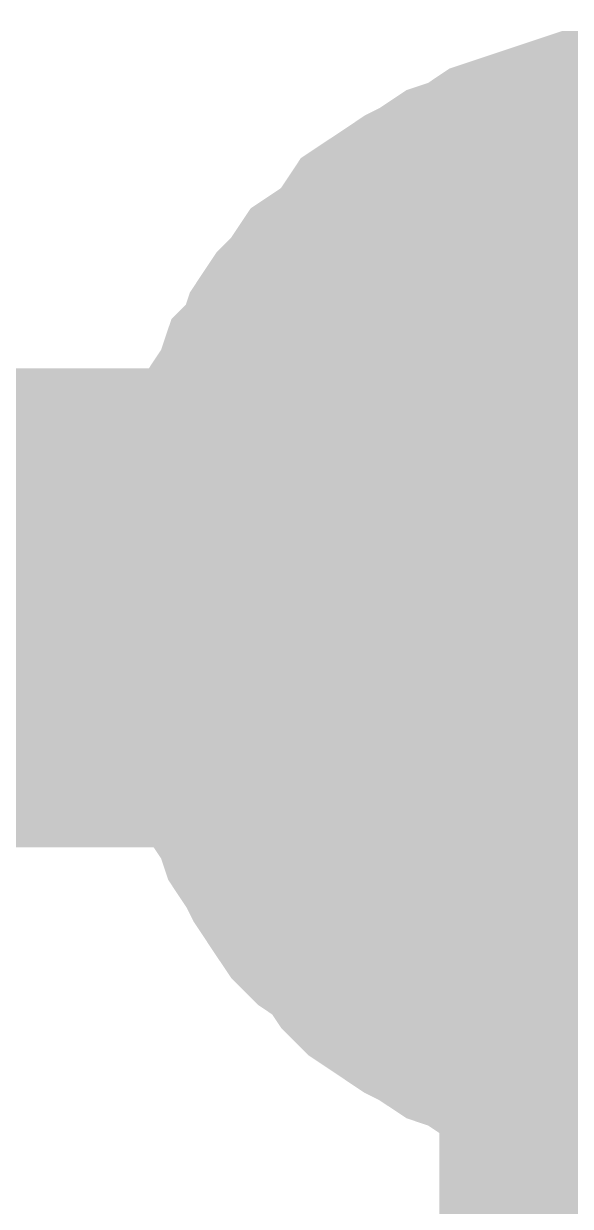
# Model space of a CAD drawing. Header units: inches. Extents: x 0 to 841, y 0 to 594.
# Drawn here: x 301.482 to 302.337, y 541.554 to 543.403 of the extents above; entities that cross this region are included whole.
import ezdxf

# ---------------------------------------------------------------- set-up
doc = ezdxf.new("R2010")
doc.units = ezdxf.units.IN
doc.layers.add('Sheet', color=255, linetype='Continuous')

msp = doc.modelspace()

# ---------------------------------------------------------------- linework, layer by layer
at = {"layer": 'Sheet'}
for points in [[(301.7543, 542.4899, 0.2997, 0.2997, 0), (301.7543, 542.5348, 0.2997, 0.2997, 0), (301.7543, 542.5685, 0.2997, 0.2997, 0), (301.7656, 542.6022, 0.2997, 0.2997, 0), (301.7656, 542.6471, 0.2997, 0.2997, 0), (301.7768, 542.6808, 0.2997, 0.2997, 0), (301.788, 542.7145, 0.2997, 0.2997, 0), (301.7993, 542.7594, 0.2997, 0.2997, 0), (301.8105, 542.7931, 0.2997, 0.2997, 0), (301.8329, 542.8268, 0.2997, 0.2997, 0), (301.8442, 542.8605, 0.2997, 0.2997, 0), (301.8666, 542.8829, 0.2997, 0.2997, 0), (301.8779, 542.9166, 0.2997, 0.2997, 0), (301.9003, 542.9503, 0.2997, 0.2997, 0), (301.9228, 542.9728, 0.2997, 0.2997, 0), (301.9452, 543.0065, 0.2997, 0.2997, 0), (301.9789, 543.0289, 0.2997, 0.2997, 0), (302.0014, 543.0514, 0.2997, 0.2997, 0), (302.0238, 543.0851, 0.2997, 0.2997, 0), (302.0575, 543.1075, 0.2997, 0.2997, 0), (302.0912, 543.13, 0.2997, 0.2997, 0), (302.1137, 543.1412, 0.2997, 0.2997, 0), (302.1474, 543.1637, 0.2997, 0.2997, 0), (302.181, 543.1749, 0.2997, 0.2997, 0), (302.2147, 543.1974, 0.2997, 0.2997, 0), (302.2484, 543.2086, 0.2997, 0.2997, 0), (302.2821, 543.2198, 0.2997, 0.2997, 0), (302.3158, 543.2311, 0.2997, 0.2997, 0), (302.3495, 543.2423, 0.2997, 0.2997, 0), (302.3944, 543.2423, 0.2997, 0.2997, 0), (302.4281, 543.2535, 0.2997, 0.2997, 0), (302.473, 543.2535, 0.2997, 0.2997, 0), (302.5067, 543.2535, 0.2997, 0.2997, 0)], [(301.7543, 542.4899, 0.2997, 0.2997, 0), (301.7543, 542.5348, 0.2997, 0.2997, 0), (301.7543, 542.5685, 0.2997, 0.2997, 0), (301.7656, 542.6022, 0.2997, 0.2997, 0), (301.7656, 542.6471, 0.2997, 0.2997, 0), (301.7768, 542.6808, 0.2997, 0.2997, 0), (301.788, 542.7145, 0.2997, 0.2997, 0), (301.7993, 542.7594, 0.2997, 0.2997, 0), (301.8105, 542.7931, 0.2997, 0.2997, 0), (301.8329, 542.8268, 0.2997, 0.2997, 0), (301.8442, 542.8605, 0.2997, 0.2997, 0), (301.8666, 542.8829, 0.2997, 0.2997, 0), (301.8779, 542.9166, 0.2997, 0.2997, 0), (301.9003, 542.9503, 0.2997, 0.2997, 0), (301.9228, 542.9728, 0.2997, 0.2997, 0), (301.9452, 543.0065, 0.2997, 0.2997, 0), (301.9789, 543.0289, 0.2997, 0.2997, 0), (302.0014, 543.0514, 0.2997, 0.2997, 0), (302.0238, 543.0851, 0.2997, 0.2997, 0), (302.0575, 543.1075, 0.2997, 0.2997, 0), (302.0912, 543.13, 0.2997, 0.2997, 0), (302.1137, 543.1412, 0.2997, 0.2997, 0), (302.1474, 543.1637, 0.2997, 0.2997, 0), (302.181, 543.1749, 0.2997, 0.2997, 0), (302.2147, 543.1974, 0.2997, 0.2997, 0), (302.2484, 543.2086, 0.2997, 0.2997, 0), (302.2821, 543.2198, 0.2997, 0.2997, 0), (302.3158, 543.2311, 0.2997, 0.2997, 0), (302.3495, 543.2423, 0.2997, 0.2997, 0), (302.3944, 543.2423, 0.2997, 0.2997, 0), (302.4281, 543.2535, 0.2997, 0.2997, 0), (302.473, 543.2535, 0.2997, 0.2997, 0), (302.5067, 543.2535, 0.2997, 0.2997, 0)], [(301.7543, 542.4899, 0.2997, 0.2997, 0), (301.7543, 542.5348, 0.2997, 0.2997, 0), (301.7543, 542.5685, 0.2997, 0.2997, 0), (301.7656, 542.6022, 0.2997, 0.2997, 0), (301.7656, 542.6471, 0.2997, 0.2997, 0), (301.7768, 542.6808, 0.2997, 0.2997, 0), (301.788, 542.7145, 0.2997, 0.2997, 0), (301.7993, 542.7594, 0.2997, 0.2997, 0), (301.8105, 542.7931, 0.2997, 0.2997, 0), (301.8329, 542.8268, 0.2997, 0.2997, 0), (301.8442, 542.8605, 0.2997, 0.2997, 0), (301.8666, 542.8829, 0.2997, 0.2997, 0), (301.8779, 542.9166, 0.2997, 0.2997, 0), (301.9003, 542.9503, 0.2997, 0.2997, 0), (301.9228, 542.9728, 0.2997, 0.2997, 0), (301.9452, 543.0065, 0.2997, 0.2997, 0), (301.9789, 543.0289, 0.2997, 0.2997, 0), (302.0014, 543.0514, 0.2997, 0.2997, 0), (302.0238, 543.0851, 0.2997, 0.2997, 0), (302.0575, 543.1075, 0.2997, 0.2997, 0), (302.0912, 543.13, 0.2997, 0.2997, 0), (302.1137, 543.1412, 0.2997, 0.2997, 0), (302.1474, 543.1637, 0.2997, 0.2997, 0), (302.181, 543.1749, 0.2997, 0.2997, 0), (302.2147, 543.1974, 0.2997, 0.2997, 0), (302.2484, 543.2086, 0.2997, 0.2997, 0), (302.2821, 543.2198, 0.2997, 0.2997, 0), (302.3158, 543.2311, 0.2997, 0.2997, 0), (302.3495, 543.2423, 0.2997, 0.2997, 0), (302.3944, 543.2423, 0.2997, 0.2997, 0), (302.4281, 543.2535, 0.2997, 0.2997, 0), (302.473, 543.2535, 0.2997, 0.2997, 0), (302.5067, 543.2535, 0.2997, 0.2997, 0)], [(301.7543, 542.4899, 0.2997, 0.2997, 0), (301.7543, 542.5348, 0.2997, 0.2997, 0), (301.7543, 542.5685, 0.2997, 0.2997, 0), (301.7656, 542.6022, 0.2997, 0.2997, 0), (301.7656, 542.6471, 0.2997, 0.2997, 0), (301.7768, 542.6808, 0.2997, 0.2997, 0), (301.788, 542.7145, 0.2997, 0.2997, 0), (301.7993, 542.7594, 0.2997, 0.2997, 0), (301.8105, 542.7931, 0.2997, 0.2997, 0), (301.8329, 542.8268, 0.2997, 0.2997, 0), (301.8442, 542.8605, 0.2997, 0.2997, 0), (301.8666, 542.8829, 0.2997, 0.2997, 0), (301.8779, 542.9166, 0.2997, 0.2997, 0), (301.9003, 542.9503, 0.2997, 0.2997, 0), (301.9228, 542.9728, 0.2997, 0.2997, 0), (301.9452, 543.0065, 0.2997, 0.2997, 0), (301.9789, 543.0289, 0.2997, 0.2997, 0), (302.0014, 543.0514, 0.2997, 0.2997, 0), (302.0238, 543.0851, 0.2997, 0.2997, 0), (302.0575, 543.1075, 0.2997, 0.2997, 0), (302.0912, 543.13, 0.2997, 0.2997, 0), (302.1137, 543.1412, 0.2997, 0.2997, 0), (302.1474, 543.1637, 0.2997, 0.2997, 0), (302.181, 543.1749, 0.2997, 0.2997, 0), (302.2147, 543.1974, 0.2997, 0.2997, 0), (302.2484, 543.2086, 0.2997, 0.2997, 0), (302.2821, 543.2198, 0.2997, 0.2997, 0), (302.3158, 543.2311, 0.2997, 0.2997, 0), (302.3495, 543.2423, 0.2997, 0.2997, 0), (302.3944, 543.2423, 0.2997, 0.2997, 0), (302.4281, 543.2535, 0.2997, 0.2997, 0), (302.473, 543.2535, 0.2997, 0.2997, 0), (302.5067, 543.2535, 0.2997, 0.2997, 0)], [(301.7543, 542.4899, 0.2997, 0.2997, 0), (301.7543, 542.5348, 0.2997, 0.2997, 0), (301.7543, 542.5685, 0.2997, 0.2997, 0), (301.7656, 542.6022, 0.2997, 0.2997, 0), (301.7656, 542.6471, 0.2997, 0.2997, 0), (301.7768, 542.6808, 0.2997, 0.2997, 0), (301.788, 542.7145, 0.2997, 0.2997, 0), (301.7993, 542.7594, 0.2997, 0.2997, 0), (301.8105, 542.7931, 0.2997, 0.2997, 0), (301.8329, 542.8268, 0.2997, 0.2997, 0), (301.8442, 542.8605, 0.2997, 0.2997, 0), (301.8666, 542.8829, 0.2997, 0.2997, 0), (301.8779, 542.9166, 0.2997, 0.2997, 0), (301.9003, 542.9503, 0.2997, 0.2997, 0), (301.9228, 542.9728, 0.2997, 0.2997, 0), (301.9452, 543.0065, 0.2997, 0.2997, 0), (301.9789, 543.0289, 0.2997, 0.2997, 0), (302.0014, 543.0514, 0.2997, 0.2997, 0), (302.0238, 543.0851, 0.2997, 0.2997, 0), (302.0575, 543.1075, 0.2997, 0.2997, 0), (302.0912, 543.13, 0.2997, 0.2997, 0), (302.1137, 543.1412, 0.2997, 0.2997, 0), (302.1474, 543.1637, 0.2997, 0.2997, 0), (302.181, 543.1749, 0.2997, 0.2997, 0), (302.2147, 543.1974, 0.2997, 0.2997, 0), (302.2484, 543.2086, 0.2997, 0.2997, 0), (302.2821, 543.2198, 0.2997, 0.2997, 0), (302.3158, 543.2311, 0.2997, 0.2997, 0), (302.3495, 543.2423, 0.2997, 0.2997, 0), (302.3944, 543.2423, 0.2997, 0.2997, 0), (302.4281, 543.2535, 0.2997, 0.2997, 0), (302.473, 543.2535, 0.2997, 0.2997, 0), (302.5067, 543.2535, 0.2997, 0.2997, 0)], [(301.7543, 542.4899, 0.0991, 0.0991, 0), (301.7543, 542.5348, 0.0991, 0.0991, 0), (301.7543, 542.5685, 0.0991, 0.0991, 0), (301.7656, 542.6022, 0.0991, 0.0991, 0), (301.7656, 542.6471, 0.0991, 0.0991, 0), (301.7768, 542.6808, 0.0991, 0.0991, 0), (301.788, 542.7145, 0.0991, 0.0991, 0), (301.7993, 542.7594, 0.0991, 0.0991, 0), (301.8105, 542.7931, 0.0991, 0.0991, 0), (301.8329, 542.8268, 0.0991, 0.0991, 0), (301.8442, 542.8605, 0.0991, 0.0991, 0), (301.8666, 542.8829, 0.0991, 0.0991, 0), (301.8779, 542.9166, 0.0991, 0.0991, 0), (301.9003, 542.9503, 0.0991, 0.0991, 0), (301.9228, 542.9728, 0.0991, 0.0991, 0), (301.9452, 543.0065, 0.0991, 0.0991, 0), (301.9789, 543.0289, 0.0991, 0.0991, 0), (302.0014, 543.0514, 0.0991, 0.0991, 0), (302.0238, 543.0851, 0.0991, 0.0991, 0), (302.0575, 543.1075, 0.0991, 0.0991, 0), (302.0912, 543.13, 0.0991, 0.0991, 0), (302.1137, 543.1412, 0.0991, 0.0991, 0), (302.1474, 543.1637, 0.0991, 0.0991, 0), (302.181, 543.1749, 0.0991, 0.0991, 0), (302.2147, 543.1974, 0.0991, 0.0991, 0), (302.2484, 543.2086, 0.0991, 0.0991, 0), (302.2821, 543.2198, 0.0991, 0.0991, 0), (302.3158, 543.2311, 0.0991, 0.0991, 0), (302.3495, 543.2423, 0.0991, 0.0991, 0), (302.3944, 543.2423, 0.0991, 0.0991, 0)], [(301.7543, 542.4899, 0.0991, 0.0991, 0), (301.7543, 542.5348, 0.0991, 0.0991, 0), (301.7543, 542.5685, 0.0991, 0.0991, 0), (301.7656, 542.6022, 0.0991, 0.0991, 0), (301.7656, 542.6471, 0.0991, 0.0991, 0), (301.7768, 542.6808, 0.0991, 0.0991, 0), (301.788, 542.7145, 0.0991, 0.0991, 0), (301.7993, 542.7594, 0.0991, 0.0991, 0), (301.8105, 542.7931, 0.0991, 0.0991, 0), (301.8329, 542.8268, 0.0991, 0.0991, 0), (301.8442, 542.8605, 0.0991, 0.0991, 0), (301.8666, 542.8829, 0.0991, 0.0991, 0), (301.8779, 542.9166, 0.0991, 0.0991, 0), (301.9003, 542.9503, 0.0991, 0.0991, 0), (301.9228, 542.9728, 0.0991, 0.0991, 0), (301.9452, 543.0065, 0.0991, 0.0991, 0), (301.9789, 543.0289, 0.0991, 0.0991, 0), (302.0014, 543.0514, 0.0991, 0.0991, 0), (302.0238, 543.0851, 0.0991, 0.0991, 0), (302.0575, 543.1075, 0.0991, 0.0991, 0), (302.0912, 543.13, 0.0991, 0.0991, 0), (302.1137, 543.1412, 0.0991, 0.0991, 0), (302.1474, 543.1637, 0.0991, 0.0991, 0), (302.181, 543.1749, 0.0991, 0.0991, 0), (302.2147, 543.1974, 0.0991, 0.0991, 0), (302.2484, 543.2086, 0.0991, 0.0991, 0), (302.2821, 543.2198, 0.0991, 0.0991, 0), (302.3158, 543.2311, 0.0991, 0.0991, 0), (302.3495, 543.2423, 0.0991, 0.0991, 0), (302.3944, 543.2423, 0.0991, 0.0991, 0)], [(301.7543, 542.4899, 0.0991, 0.0991, 0), (301.7543, 542.5348, 0.0991, 0.0991, 0), (301.7543, 542.5685, 0.0991, 0.0991, 0), (301.7656, 542.6022, 0.0991, 0.0991, 0), (301.7656, 542.6471, 0.0991, 0.0991, 0), (301.7768, 542.6808, 0.0991, 0.0991, 0), (301.788, 542.7145, 0.0991, 0.0991, 0), (301.7993, 542.7594, 0.0991, 0.0991, 0), (301.8105, 542.7931, 0.0991, 0.0991, 0), (301.8329, 542.8268, 0.0991, 0.0991, 0), (301.8442, 542.8605, 0.0991, 0.0991, 0), (301.8666, 542.8829, 0.0991, 0.0991, 0), (301.8779, 542.9166, 0.0991, 0.0991, 0), (301.9003, 542.9503, 0.0991, 0.0991, 0), (301.9228, 542.9728, 0.0991, 0.0991, 0), (301.9452, 543.0065, 0.0991, 0.0991, 0), (301.9789, 543.0289, 0.0991, 0.0991, 0), (302.0014, 543.0514, 0.0991, 0.0991, 0), (302.0238, 543.0851, 0.0991, 0.0991, 0), (302.0575, 543.1075, 0.0991, 0.0991, 0), (302.0912, 543.13, 0.0991, 0.0991, 0), (302.1137, 543.1412, 0.0991, 0.0991, 0), (302.1474, 543.1637, 0.0991, 0.0991, 0), (302.181, 543.1749, 0.0991, 0.0991, 0), (302.2147, 543.1974, 0.0991, 0.0991, 0), (302.2484, 543.2086, 0.0991, 0.0991, 0), (302.2821, 543.2198, 0.0991, 0.0991, 0), (302.3158, 543.2311, 0.0991, 0.0991, 0), (302.3495, 543.2423, 0.0991, 0.0991, 0), (302.3944, 543.2423, 0.0991, 0.0991, 0)], [(301.7543, 542.4899, 0.0991, 0.0991, 0), (301.7543, 542.5348, 0.0991, 0.0991, 0), (301.7543, 542.5685, 0.0991, 0.0991, 0), (301.7656, 542.6022, 0.0991, 0.0991, 0), (301.7656, 542.6471, 0.0991, 0.0991, 0), (301.7768, 542.6808, 0.0991, 0.0991, 0), (301.788, 542.7145, 0.0991, 0.0991, 0), (301.7993, 542.7594, 0.0991, 0.0991, 0), (301.8105, 542.7931, 0.0991, 0.0991, 0), (301.8329, 542.8268, 0.0991, 0.0991, 0), (301.8442, 542.8605, 0.0991, 0.0991, 0), (301.8666, 542.8829, 0.0991, 0.0991, 0), (301.8779, 542.9166, 0.0991, 0.0991, 0), (301.9003, 542.9503, 0.0991, 0.0991, 0), (301.9228, 542.9728, 0.0991, 0.0991, 0), (301.9452, 543.0065, 0.0991, 0.0991, 0), (301.9789, 543.0289, 0.0991, 0.0991, 0), (302.0014, 543.0514, 0.0991, 0.0991, 0), (302.0238, 543.0851, 0.0991, 0.0991, 0), (302.0575, 543.1075, 0.0991, 0.0991, 0), (302.0912, 543.13, 0.0991, 0.0991, 0), (302.1137, 543.1412, 0.0991, 0.0991, 0), (302.1474, 543.1637, 0.0991, 0.0991, 0), (302.181, 543.1749, 0.0991, 0.0991, 0), (302.2147, 543.1974, 0.0991, 0.0991, 0), (302.2484, 543.2086, 0.0991, 0.0991, 0), (302.2821, 543.2198, 0.0991, 0.0991, 0), (302.3158, 543.2311, 0.0991, 0.0991, 0), (302.3495, 543.2423, 0.0991, 0.0991, 0), (302.3944, 543.2423, 0.0991, 0.0991, 0)], [(301.7543, 542.4899, 0.0991, 0.0991, 0), (301.7543, 542.5348, 0.0991, 0.0991, 0), (301.7543, 542.5685, 0.0991, 0.0991, 0), (301.7656, 542.6022, 0.0991, 0.0991, 0), (301.7656, 542.6471, 0.0991, 0.0991, 0), (301.7768, 542.6808, 0.0991, 0.0991, 0), (301.788, 542.7145, 0.0991, 0.0991, 0), (301.7993, 542.7594, 0.0991, 0.0991, 0), (301.8105, 542.7931, 0.0991, 0.0991, 0), (301.8329, 542.8268, 0.0991, 0.0991, 0), (301.8442, 542.8605, 0.0991, 0.0991, 0), (301.8666, 542.8829, 0.0991, 0.0991, 0), (301.8779, 542.9166, 0.0991, 0.0991, 0), (301.9003, 542.9503, 0.0991, 0.0991, 0), (301.9228, 542.9728, 0.0991, 0.0991, 0), (301.9452, 543.0065, 0.0991, 0.0991, 0), (301.9789, 543.0289, 0.0991, 0.0991, 0), (302.0014, 543.0514, 0.0991, 0.0991, 0), (302.0238, 543.0851, 0.0991, 0.0991, 0), (302.0575, 543.1075, 0.0991, 0.0991, 0), (302.0912, 543.13, 0.0991, 0.0991, 0), (302.1137, 543.1412, 0.0991, 0.0991, 0), (302.1474, 543.1637, 0.0991, 0.0991, 0), (302.181, 543.1749, 0.0991, 0.0991, 0), (302.2147, 543.1974, 0.0991, 0.0991, 0), (302.2484, 543.2086, 0.0991, 0.0991, 0), (302.2821, 543.2198, 0.0991, 0.0991, 0), (302.3158, 543.2311, 0.0991, 0.0991, 0), (302.3495, 543.2423, 0.0991, 0.0991, 0), (302.3944, 543.2423, 0.0991, 0.0991, 0)], [(302.0014, 542.4899, 0.2997, 0.2997, 0), (302.0014, 542.5124, 0.2997, 0.2997, 0), (302.0014, 542.5461, 0.2997, 0.2997, 0), (302.0126, 542.5685, 0.2997, 0.2997, 0), (302.0126, 542.591, 0.2997, 0.2997, 0), (302.0126, 542.6134, 0.2997, 0.2997, 0), (302.0238, 542.6471, 0.2997, 0.2997, 0), (302.0351, 542.6696, 0.2997, 0.2997, 0), (302.0463, 542.692, 0.2997, 0.2997, 0), (302.0575, 542.7145, 0.2997, 0.2997, 0), (302.0687, 542.737, 0.2997, 0.2997, 0), (302.08, 542.7594, 0.2997, 0.2997, 0), (302.0912, 542.7819, 0.2997, 0.2997, 0), (302.1024, 542.7931, 0.2997, 0.2997, 0), (302.1249, 542.8156, 0.2997, 0.2997, 0), (302.1361, 542.838, 0.2997, 0.2997, 0), (302.1474, 542.8493, 0.2997, 0.2997, 0), (302.1698, 542.8717, 0.2997, 0.2997, 0), (302.1923, 542.8829, 0.2997, 0.2997, 0), (302.2035, 542.9054, 0.2997, 0.2997, 0), (302.226, 542.9166, 0.2997, 0.2997, 0), (302.2484, 542.9279, 0.2997, 0.2997, 0), (302.2709, 542.9391, 0.2997, 0.2997, 0), (302.2933, 542.9503, 0.2997, 0.2997, 0), (302.3158, 542.9615, 0.2997, 0.2997, 0), (302.3382, 542.9728, 0.2997, 0.2997, 0), (302.3607, 542.984, 0.2997, 0.2997, 0), (302.3832, 542.9952, 0.2997, 0.2997, 0), (302.4056, 542.9952, 0.2997, 0.2997, 0), (302.4281, 542.9952, 0.2997, 0.2997, 0), (302.4618, 543.0065, 0.2997, 0.2997, 0), (302.4842, 543.0065, 0.2997, 0.2997, 0), (302.5067, 543.0065, 0.2997, 0.2997, 0)], [(302.0014, 542.4899, 0.2997, 0.2997, 0), (302.0014, 542.5124, 0.2997, 0.2997, 0), (302.0014, 542.5461, 0.2997, 0.2997, 0), (302.0126, 542.5685, 0.2997, 0.2997, 0), (302.0126, 542.591, 0.2997, 0.2997, 0), (302.0126, 542.6134, 0.2997, 0.2997, 0), (302.0238, 542.6471, 0.2997, 0.2997, 0), (302.0351, 542.6696, 0.2997, 0.2997, 0), (302.0463, 542.692, 0.2997, 0.2997, 0), (302.0575, 542.7145, 0.2997, 0.2997, 0), (302.0687, 542.737, 0.2997, 0.2997, 0), (302.08, 542.7594, 0.2997, 0.2997, 0), (302.0912, 542.7819, 0.2997, 0.2997, 0), (302.1024, 542.7931, 0.2997, 0.2997, 0), (302.1249, 542.8156, 0.2997, 0.2997, 0), (302.1361, 542.838, 0.2997, 0.2997, 0), (302.1474, 542.8493, 0.2997, 0.2997, 0), (302.1698, 542.8717, 0.2997, 0.2997, 0), (302.1923, 542.8829, 0.2997, 0.2997, 0), (302.2035, 542.9054, 0.2997, 0.2997, 0), (302.226, 542.9166, 0.2997, 0.2997, 0), (302.2484, 542.9279, 0.2997, 0.2997, 0), (302.2709, 542.9391, 0.2997, 0.2997, 0), (302.2933, 542.9503, 0.2997, 0.2997, 0), (302.3158, 542.9615, 0.2997, 0.2997, 0), (302.3382, 542.9728, 0.2997, 0.2997, 0), (302.3607, 542.984, 0.2997, 0.2997, 0), (302.3832, 542.9952, 0.2997, 0.2997, 0), (302.4056, 542.9952, 0.2997, 0.2997, 0), (302.4281, 542.9952, 0.2997, 0.2997, 0), (302.4618, 543.0065, 0.2997, 0.2997, 0), (302.4842, 543.0065, 0.2997, 0.2997, 0), (302.5067, 543.0065, 0.2997, 0.2997, 0)], [(302.0014, 542.4899, 0.2997, 0.2997, 0), (302.0014, 542.5124, 0.2997, 0.2997, 0), (302.0014, 542.5461, 0.2997, 0.2997, 0), (302.0126, 542.5685, 0.2997, 0.2997, 0), (302.0126, 542.591, 0.2997, 0.2997, 0), (302.0126, 542.6134, 0.2997, 0.2997, 0), (302.0238, 542.6471, 0.2997, 0.2997, 0), (302.0351, 542.6696, 0.2997, 0.2997, 0), (302.0463, 542.692, 0.2997, 0.2997, 0), (302.0575, 542.7145, 0.2997, 0.2997, 0), (302.0687, 542.737, 0.2997, 0.2997, 0), (302.08, 542.7594, 0.2997, 0.2997, 0), (302.0912, 542.7819, 0.2997, 0.2997, 0), (302.1024, 542.7931, 0.2997, 0.2997, 0), (302.1249, 542.8156, 0.2997, 0.2997, 0), (302.1361, 542.838, 0.2997, 0.2997, 0), (302.1474, 542.8493, 0.2997, 0.2997, 0), (302.1698, 542.8717, 0.2997, 0.2997, 0), (302.1923, 542.8829, 0.2997, 0.2997, 0), (302.2035, 542.9054, 0.2997, 0.2997, 0), (302.226, 542.9166, 0.2997, 0.2997, 0), (302.2484, 542.9279, 0.2997, 0.2997, 0), (302.2709, 542.9391, 0.2997, 0.2997, 0), (302.2933, 542.9503, 0.2997, 0.2997, 0), (302.3158, 542.9615, 0.2997, 0.2997, 0), (302.3382, 542.9728, 0.2997, 0.2997, 0), (302.3607, 542.984, 0.2997, 0.2997, 0), (302.3832, 542.9952, 0.2997, 0.2997, 0), (302.4056, 542.9952, 0.2997, 0.2997, 0), (302.4281, 542.9952, 0.2997, 0.2997, 0), (302.4618, 543.0065, 0.2997, 0.2997, 0), (302.4842, 543.0065, 0.2997, 0.2997, 0), (302.5067, 543.0065, 0.2997, 0.2997, 0)], [(302.0014, 542.4899, 0.0991, 0.0991, 0), (302.0014, 542.5124, 0.0991, 0.0991, 0), (302.0014, 542.5461, 0.0991, 0.0991, 0), (302.0126, 542.5685, 0.0991, 0.0991, 0), (302.0126, 542.591, 0.0991, 0.0991, 0), (302.0126, 542.6134, 0.0991, 0.0991, 0), (302.0238, 542.6471, 0.0991, 0.0991, 0), (302.0351, 542.6696, 0.0991, 0.0991, 0), (302.0463, 542.692, 0.0991, 0.0991, 0), (302.0575, 542.7145, 0.0991, 0.0991, 0), (302.0687, 542.737, 0.0991, 0.0991, 0), (302.08, 542.7594, 0.0991, 0.0991, 0), (302.0912, 542.7819, 0.0991, 0.0991, 0), (302.1024, 542.7931, 0.0991, 0.0991, 0), (302.1249, 542.8156, 0.0991, 0.0991, 0), (302.1361, 542.838, 0.0991, 0.0991, 0), (302.1474, 542.8493, 0.0991, 0.0991, 0), (302.1698, 542.8717, 0.0991, 0.0991, 0), (302.1923, 542.8829, 0.0991, 0.0991, 0), (302.2035, 542.9054, 0.0991, 0.0991, 0), (302.226, 542.9166, 0.0991, 0.0991, 0), (302.2484, 542.9279, 0.0991, 0.0991, 0), (302.2709, 542.9391, 0.0991, 0.0991, 0), (302.2933, 542.9503, 0.0991, 0.0991, 0), (302.3158, 542.9615, 0.0991, 0.0991, 0), (302.3382, 542.9728, 0.0991, 0.0991, 0), (302.3607, 542.984, 0.0991, 0.0991, 0), (302.3832, 542.9952, 0.0991, 0.0991, 0), (302.4056, 542.9952, 0.0991, 0.0991, 0)], [(302.0014, 542.4899, 0.0991, 0.0991, 0), (302.0014, 542.5124, 0.0991, 0.0991, 0), (302.0014, 542.5461, 0.0991, 0.0991, 0), (302.0126, 542.5685, 0.0991, 0.0991, 0), (302.0126, 542.591, 0.0991, 0.0991, 0), (302.0126, 542.6134, 0.0991, 0.0991, 0), (302.0238, 542.6471, 0.0991, 0.0991, 0), (302.0351, 542.6696, 0.0991, 0.0991, 0), (302.0463, 542.692, 0.0991, 0.0991, 0), (302.0575, 542.7145, 0.0991, 0.0991, 0), (302.0687, 542.737, 0.0991, 0.0991, 0), (302.08, 542.7594, 0.0991, 0.0991, 0), (302.0912, 542.7819, 0.0991, 0.0991, 0), (302.1024, 542.7931, 0.0991, 0.0991, 0), (302.1249, 542.8156, 0.0991, 0.0991, 0), (302.1361, 542.838, 0.0991, 0.0991, 0), (302.1474, 542.8493, 0.0991, 0.0991, 0), (302.1698, 542.8717, 0.0991, 0.0991, 0), (302.1923, 542.8829, 0.0991, 0.0991, 0), (302.2035, 542.9054, 0.0991, 0.0991, 0), (302.226, 542.9166, 0.0991, 0.0991, 0), (302.2484, 542.9279, 0.0991, 0.0991, 0), (302.2709, 542.9391, 0.0991, 0.0991, 0), (302.2933, 542.9503, 0.0991, 0.0991, 0), (302.3158, 542.9615, 0.0991, 0.0991, 0), (302.3382, 542.9728, 0.0991, 0.0991, 0), (302.3607, 542.984, 0.0991, 0.0991, 0), (302.3832, 542.9952, 0.0991, 0.0991, 0), (302.4056, 542.9952, 0.0991, 0.0991, 0)], [(302.0014, 542.4899, 0.0991, 0.0991, 0), (302.0014, 542.5124, 0.0991, 0.0991, 0), (302.0014, 542.5461, 0.0991, 0.0991, 0), (302.0126, 542.5685, 0.0991, 0.0991, 0), (302.0126, 542.591, 0.0991, 0.0991, 0), (302.0126, 542.6134, 0.0991, 0.0991, 0), (302.0238, 542.6471, 0.0991, 0.0991, 0), (302.0351, 542.6696, 0.0991, 0.0991, 0), (302.0463, 542.692, 0.0991, 0.0991, 0), (302.0575, 542.7145, 0.0991, 0.0991, 0), (302.0687, 542.737, 0.0991, 0.0991, 0), (302.08, 542.7594, 0.0991, 0.0991, 0), (302.0912, 542.7819, 0.0991, 0.0991, 0), (302.1024, 542.7931, 0.0991, 0.0991, 0), (302.1249, 542.8156, 0.0991, 0.0991, 0), (302.1361, 542.838, 0.0991, 0.0991, 0), (302.1474, 542.8493, 0.0991, 0.0991, 0), (302.1698, 542.8717, 0.0991, 0.0991, 0), (302.1923, 542.8829, 0.0991, 0.0991, 0), (302.2035, 542.9054, 0.0991, 0.0991, 0), (302.226, 542.9166, 0.0991, 0.0991, 0), (302.2484, 542.9279, 0.0991, 0.0991, 0), (302.2709, 542.9391, 0.0991, 0.0991, 0), (302.2933, 542.9503, 0.0991, 0.0991, 0), (302.3158, 542.9615, 0.0991, 0.0991, 0), (302.3382, 542.9728, 0.0991, 0.0991, 0), (302.3607, 542.984, 0.0991, 0.0991, 0), (302.3832, 542.9952, 0.0991, 0.0991, 0), (302.4056, 542.9952, 0.0991, 0.0991, 0)], [(277.5111, 542.4899, 0.7493, 0.7493, 0), (302.5067, 542.4899, 0.7493, 0.7493, 0)], [(307.5148, 542.4899, 0.7493, 0.7493, 0), (302.5067, 542.4899, 0.7493, 0.7493, 0)], [(302.5067, 537.4927, 0.7493, 0.7493, 0), (302.5067, 542.4899, 0.7493, 0.7493, 0)], [(302.5067, 541.7375, 0.2997, 0.2997, 0), (302.473, 541.7375, 0.2997, 0.2997, 0), (302.4281, 541.7375, 0.2997, 0.2997, 0), (302.3944, 541.7488, 0.2997, 0.2997, 0), (302.3495, 541.7488, 0.2997, 0.2997, 0), (302.3158, 541.76, 0.2997, 0.2997, 0), (302.2821, 541.7712, 0.2997, 0.2997, 0), (302.2484, 541.7824, 0.2997, 0.2997, 0), (302.2147, 541.7937, 0.2997, 0.2997, 0), (302.181, 541.8161, 0.2997, 0.2997, 0), (302.1474, 541.8274, 0.2997, 0.2997, 0), (302.1137, 541.8498, 0.2997, 0.2997, 0), (302.0912, 541.861, 0.2997, 0.2997, 0), (302.0575, 541.8835, 0.2997, 0.2997, 0), (302.0238, 541.906, 0.2997, 0.2997, 0), (302.0014, 541.9284, 0.2997, 0.2997, 0), (301.9789, 541.9621, 0.2997, 0.2997, 0), (301.9452, 541.9846, 0.2997, 0.2997, 0), (301.9228, 542.007, 0.2997, 0.2997, 0), (301.9003, 542.0407, 0.2997, 0.2997, 0), (301.8779, 542.0744, 0.2997, 0.2997, 0), (301.8666, 542.0969, 0.2997, 0.2997, 0), (301.8442, 542.1306, 0.2997, 0.2997, 0), (301.8329, 542.1642, 0.2997, 0.2997, 0), (301.8105, 542.1979, 0.2997, 0.2997, 0), (301.7993, 542.2316, 0.2997, 0.2997, 0), (301.788, 542.2653, 0.2997, 0.2997, 0), (301.7768, 542.299, 0.2997, 0.2997, 0), (301.7656, 542.3327, 0.2997, 0.2997, 0), (301.7656, 542.3776, 0.2997, 0.2997, 0), (301.7543, 542.4113, 0.2997, 0.2997, 0), (301.7543, 542.4562, 0.2997, 0.2997, 0), (301.7543, 542.4899, 0.2997, 0.2997, 0)], [(301.7543, 542.4899, 0.2997, 0.2997, 0), (301.7543, 542.4899, 0.2997, 0.2997, 0)], [(302.5067, 541.7375, 0.2997, 0.2997, 0), (302.473, 541.7375, 0.2997, 0.2997, 0), (302.4281, 541.7375, 0.2997, 0.2997, 0), (302.3944, 541.7488, 0.2997, 0.2997, 0), (302.3495, 541.7488, 0.2997, 0.2997, 0), (302.3158, 541.76, 0.2997, 0.2997, 0), (302.2821, 541.7712, 0.2997, 0.2997, 0), (302.2484, 541.7824, 0.2997, 0.2997, 0), (302.2147, 541.7937, 0.2997, 0.2997, 0), (302.181, 541.8161, 0.2997, 0.2997, 0), (302.1474, 541.8274, 0.2997, 0.2997, 0), (302.1137, 541.8498, 0.2997, 0.2997, 0), (302.0912, 541.861, 0.2997, 0.2997, 0), (302.0575, 541.8835, 0.2997, 0.2997, 0), (302.0238, 541.906, 0.2997, 0.2997, 0), (302.0014, 541.9284, 0.2997, 0.2997, 0), (301.9789, 541.9621, 0.2997, 0.2997, 0), (301.9452, 541.9846, 0.2997, 0.2997, 0), (301.9228, 542.007, 0.2997, 0.2997, 0), (301.9003, 542.0407, 0.2997, 0.2997, 0), (301.8779, 542.0744, 0.2997, 0.2997, 0), (301.8666, 542.0969, 0.2997, 0.2997, 0), (301.8442, 542.1306, 0.2997, 0.2997, 0), (301.8329, 542.1642, 0.2997, 0.2997, 0), (301.8105, 542.1979, 0.2997, 0.2997, 0), (301.7993, 542.2316, 0.2997, 0.2997, 0), (301.788, 542.2653, 0.2997, 0.2997, 0), (301.7768, 542.299, 0.2997, 0.2997, 0), (301.7656, 542.3327, 0.2997, 0.2997, 0), (301.7656, 542.3776, 0.2997, 0.2997, 0), (301.7543, 542.4113, 0.2997, 0.2997, 0), (301.7543, 542.4562, 0.2997, 0.2997, 0), (301.7543, 542.4899, 0.2997, 0.2997, 0)], [(301.7543, 542.4899, 0.2997, 0.2997, 0), (301.7543, 542.4899, 0.2997, 0.2997, 0)], [(302.5067, 541.7375, 0.2997, 0.2997, 0), (302.473, 541.7375, 0.2997, 0.2997, 0), (302.4281, 541.7375, 0.2997, 0.2997, 0), (302.3944, 541.7488, 0.2997, 0.2997, 0), (302.3495, 541.7488, 0.2997, 0.2997, 0), (302.3158, 541.76, 0.2997, 0.2997, 0), (302.2821, 541.7712, 0.2997, 0.2997, 0), (302.2484, 541.7824, 0.2997, 0.2997, 0), (302.2147, 541.7937, 0.2997, 0.2997, 0), (302.181, 541.8161, 0.2997, 0.2997, 0), (302.1474, 541.8274, 0.2997, 0.2997, 0), (302.1137, 541.8498, 0.2997, 0.2997, 0), (302.0912, 541.861, 0.2997, 0.2997, 0), (302.0575, 541.8835, 0.2997, 0.2997, 0), (302.0238, 541.906, 0.2997, 0.2997, 0), (302.0014, 541.9284, 0.2997, 0.2997, 0), (301.9789, 541.9621, 0.2997, 0.2997, 0), (301.9452, 541.9846, 0.2997, 0.2997, 0), (301.9228, 542.007, 0.2997, 0.2997, 0), (301.9003, 542.0407, 0.2997, 0.2997, 0), (301.8779, 542.0744, 0.2997, 0.2997, 0), (301.8666, 542.0969, 0.2997, 0.2997, 0), (301.8442, 542.1306, 0.2997, 0.2997, 0), (301.8329, 542.1642, 0.2997, 0.2997, 0), (301.8105, 542.1979, 0.2997, 0.2997, 0), (301.7993, 542.2316, 0.2997, 0.2997, 0), (301.788, 542.2653, 0.2997, 0.2997, 0), (301.7768, 542.299, 0.2997, 0.2997, 0), (301.7656, 542.3327, 0.2997, 0.2997, 0), (301.7656, 542.3776, 0.2997, 0.2997, 0), (301.7543, 542.4113, 0.2997, 0.2997, 0), (301.7543, 542.4562, 0.2997, 0.2997, 0), (301.7543, 542.4899, 0.2997, 0.2997, 0)], [(301.7543, 542.4899, 0.2997, 0.2997, 0), (301.7543, 542.4899, 0.2997, 0.2997, 0)], [(302.5067, 541.7375, 0.2997, 0.2997, 0), (302.473, 541.7375, 0.2997, 0.2997, 0), (302.4281, 541.7375, 0.2997, 0.2997, 0), (302.3944, 541.7488, 0.2997, 0.2997, 0), (302.3495, 541.7488, 0.2997, 0.2997, 0), (302.3158, 541.76, 0.2997, 0.2997, 0), (302.2821, 541.7712, 0.2997, 0.2997, 0), (302.2484, 541.7824, 0.2997, 0.2997, 0), (302.2147, 541.7937, 0.2997, 0.2997, 0), (302.181, 541.8161, 0.2997, 0.2997, 0), (302.1474, 541.8274, 0.2997, 0.2997, 0), (302.1137, 541.8498, 0.2997, 0.2997, 0), (302.0912, 541.861, 0.2997, 0.2997, 0), (302.0575, 541.8835, 0.2997, 0.2997, 0), (302.0238, 541.906, 0.2997, 0.2997, 0), (302.0014, 541.9284, 0.2997, 0.2997, 0), (301.9789, 541.9621, 0.2997, 0.2997, 0), (301.9452, 541.9846, 0.2997, 0.2997, 0), (301.9228, 542.007, 0.2997, 0.2997, 0), (301.9003, 542.0407, 0.2997, 0.2997, 0), (301.8779, 542.0744, 0.2997, 0.2997, 0), (301.8666, 542.0969, 0.2997, 0.2997, 0), (301.8442, 542.1306, 0.2997, 0.2997, 0), (301.8329, 542.1642, 0.2997, 0.2997, 0), (301.8105, 542.1979, 0.2997, 0.2997, 0), (301.7993, 542.2316, 0.2997, 0.2997, 0), (301.788, 542.2653, 0.2997, 0.2997, 0), (301.7768, 542.299, 0.2997, 0.2997, 0), (301.7656, 542.3327, 0.2997, 0.2997, 0), (301.7656, 542.3776, 0.2997, 0.2997, 0), (301.7543, 542.4113, 0.2997, 0.2997, 0), (301.7543, 542.4562, 0.2997, 0.2997, 0), (301.7543, 542.4899, 0.2997, 0.2997, 0)], [(301.7543, 542.4899, 0.2997, 0.2997, 0), (301.7543, 542.4899, 0.2997, 0.2997, 0)], [(302.5067, 541.7375, 0.2997, 0.2997, 0), (302.473, 541.7375, 0.2997, 0.2997, 0), (302.4281, 541.7375, 0.2997, 0.2997, 0), (302.3944, 541.7488, 0.2997, 0.2997, 0), (302.3495, 541.7488, 0.2997, 0.2997, 0), (302.3158, 541.76, 0.2997, 0.2997, 0), (302.2821, 541.7712, 0.2997, 0.2997, 0), (302.2484, 541.7824, 0.2997, 0.2997, 0), (302.2147, 541.7937, 0.2997, 0.2997, 0), (302.181, 541.8161, 0.2997, 0.2997, 0), (302.1474, 541.8274, 0.2997, 0.2997, 0), (302.1137, 541.8498, 0.2997, 0.2997, 0), (302.0912, 541.861, 0.2997, 0.2997, 0), (302.0575, 541.8835, 0.2997, 0.2997, 0), (302.0238, 541.906, 0.2997, 0.2997, 0), (302.0014, 541.9284, 0.2997, 0.2997, 0), (301.9789, 541.9621, 0.2997, 0.2997, 0), (301.9452, 541.9846, 0.2997, 0.2997, 0), (301.9228, 542.007, 0.2997, 0.2997, 0), (301.9003, 542.0407, 0.2997, 0.2997, 0), (301.8779, 542.0744, 0.2997, 0.2997, 0), (301.8666, 542.0969, 0.2997, 0.2997, 0), (301.8442, 542.1306, 0.2997, 0.2997, 0), (301.8329, 542.1642, 0.2997, 0.2997, 0), (301.8105, 542.1979, 0.2997, 0.2997, 0), (301.7993, 542.2316, 0.2997, 0.2997, 0), (301.788, 542.2653, 0.2997, 0.2997, 0), (301.7768, 542.299, 0.2997, 0.2997, 0), (301.7656, 542.3327, 0.2997, 0.2997, 0), (301.7656, 542.3776, 0.2997, 0.2997, 0), (301.7543, 542.4113, 0.2997, 0.2997, 0), (301.7543, 542.4562, 0.2997, 0.2997, 0), (301.7543, 542.4899, 0.2997, 0.2997, 0)], [(301.7543, 542.4899, 0.2997, 0.2997, 0), (301.7543, 542.4899, 0.2997, 0.2997, 0)], [(302.5067, 541.9846, 0.2997, 0.2997, 0), (302.4842, 541.9846, 0.2997, 0.2997, 0), (302.4618, 541.9846, 0.2997, 0.2997, 0), (302.4281, 541.9958, 0.2997, 0.2997, 0), (302.4056, 541.9958, 0.2997, 0.2997, 0), (302.3832, 541.9958, 0.2997, 0.2997, 0), (302.3607, 542.007, 0.2997, 0.2997, 0), (302.3382, 542.0183, 0.2997, 0.2997, 0), (302.3158, 542.0295, 0.2997, 0.2997, 0), (302.2933, 542.0295, 0.2997, 0.2997, 0), (302.2709, 542.0407, 0.2997, 0.2997, 0), (302.2484, 542.052, 0.2997, 0.2997, 0), (302.226, 542.0744, 0.2997, 0.2997, 0), (302.2035, 542.0856, 0.2997, 0.2997, 0), (302.1923, 542.0969, 0.2997, 0.2997, 0), (302.1698, 542.1193, 0.2997, 0.2997, 0), (302.1474, 542.1306, 0.2997, 0.2997, 0), (302.1361, 542.153, 0.2997, 0.2997, 0), (302.1249, 542.1642, 0.2997, 0.2997, 0), (302.1024, 542.1867, 0.2997, 0.2997, 0), (302.0912, 542.2092, 0.2997, 0.2997, 0), (302.08, 542.2316, 0.2997, 0.2997, 0), (302.0687, 542.2429, 0.2997, 0.2997, 0), (302.0575, 542.2653, 0.2997, 0.2997, 0), (302.0463, 542.2878, 0.2997, 0.2997, 0), (302.0351, 542.3102, 0.2997, 0.2997, 0), (302.0238, 542.3439, 0.2997, 0.2997, 0), (302.0126, 542.3664, 0.2997, 0.2997, 0), (302.0126, 542.3888, 0.2997, 0.2997, 0), (302.0126, 542.4113, 0.2997, 0.2997, 0), (302.0014, 542.4338, 0.2997, 0.2997, 0), (302.0014, 542.4674, 0.2997, 0.2997, 0), (302.0014, 542.4899, 0.2997, 0.2997, 0)], [(302.0014, 542.4899, 0.2997, 0.2997, 0), (302.0014, 542.4899, 0.2997, 0.2997, 0)], [(302.5067, 541.9846, 0.2997, 0.2997, 0), (302.4842, 541.9846, 0.2997, 0.2997, 0), (302.4618, 541.9846, 0.2997, 0.2997, 0), (302.4281, 541.9958, 0.2997, 0.2997, 0), (302.4056, 541.9958, 0.2997, 0.2997, 0), (302.3832, 541.9958, 0.2997, 0.2997, 0), (302.3607, 542.007, 0.2997, 0.2997, 0), (302.3382, 542.0183, 0.2997, 0.2997, 0), (302.3158, 542.0295, 0.2997, 0.2997, 0), (302.2933, 542.0295, 0.2997, 0.2997, 0), (302.2709, 542.0407, 0.2997, 0.2997, 0), (302.2484, 542.052, 0.2997, 0.2997, 0), (302.226, 542.0744, 0.2997, 0.2997, 0), (302.2035, 542.0856, 0.2997, 0.2997, 0), (302.1923, 542.0969, 0.2997, 0.2997, 0), (302.1698, 542.1193, 0.2997, 0.2997, 0), (302.1474, 542.1306, 0.2997, 0.2997, 0), (302.1361, 542.153, 0.2997, 0.2997, 0), (302.1249, 542.1642, 0.2997, 0.2997, 0), (302.1024, 542.1867, 0.2997, 0.2997, 0), (302.0912, 542.2092, 0.2997, 0.2997, 0), (302.08, 542.2316, 0.2997, 0.2997, 0), (302.0687, 542.2429, 0.2997, 0.2997, 0), (302.0575, 542.2653, 0.2997, 0.2997, 0), (302.0463, 542.2878, 0.2997, 0.2997, 0), (302.0351, 542.3102, 0.2997, 0.2997, 0), (302.0238, 542.3439, 0.2997, 0.2997, 0), (302.0126, 542.3664, 0.2997, 0.2997, 0), (302.0126, 542.3888, 0.2997, 0.2997, 0), (302.0126, 542.4113, 0.2997, 0.2997, 0), (302.0014, 542.4338, 0.2997, 0.2997, 0), (302.0014, 542.4674, 0.2997, 0.2997, 0), (302.0014, 542.4899, 0.2997, 0.2997, 0)], [(302.0014, 542.4899, 0.2997, 0.2997, 0), (302.0014, 542.4899, 0.2997, 0.2997, 0)], [(302.5067, 541.9846, 0.2997, 0.2997, 0), (302.4842, 541.9846, 0.2997, 0.2997, 0), (302.4618, 541.9846, 0.2997, 0.2997, 0), (302.4281, 541.9958, 0.2997, 0.2997, 0), (302.4056, 541.9958, 0.2997, 0.2997, 0), (302.3832, 541.9958, 0.2997, 0.2997, 0), (302.3607, 542.007, 0.2997, 0.2997, 0), (302.3382, 542.0183, 0.2997, 0.2997, 0), (302.3158, 542.0295, 0.2997, 0.2997, 0), (302.2933, 542.0295, 0.2997, 0.2997, 0), (302.2709, 542.0407, 0.2997, 0.2997, 0), (302.2484, 542.052, 0.2997, 0.2997, 0), (302.226, 542.0744, 0.2997, 0.2997, 0), (302.2035, 542.0856, 0.2997, 0.2997, 0), (302.1923, 542.0969, 0.2997, 0.2997, 0), (302.1698, 542.1193, 0.2997, 0.2997, 0), (302.1474, 542.1306, 0.2997, 0.2997, 0), (302.1361, 542.153, 0.2997, 0.2997, 0), (302.1249, 542.1642, 0.2997, 0.2997, 0), (302.1024, 542.1867, 0.2997, 0.2997, 0), (302.0912, 542.2092, 0.2997, 0.2997, 0), (302.08, 542.2316, 0.2997, 0.2997, 0), (302.0687, 542.2429, 0.2997, 0.2997, 0), (302.0575, 542.2653, 0.2997, 0.2997, 0), (302.0463, 542.2878, 0.2997, 0.2997, 0), (302.0351, 542.3102, 0.2997, 0.2997, 0), (302.0238, 542.3439, 0.2997, 0.2997, 0), (302.0126, 542.3664, 0.2997, 0.2997, 0), (302.0126, 542.3888, 0.2997, 0.2997, 0), (302.0126, 542.4113, 0.2997, 0.2997, 0), (302.0014, 542.4338, 0.2997, 0.2997, 0), (302.0014, 542.4674, 0.2997, 0.2997, 0), (302.0014, 542.4899, 0.2997, 0.2997, 0)], [(302.0014, 542.4899, 0.2997, 0.2997, 0), (302.0014, 542.4899, 0.2997, 0.2997, 0)], [(302.3944, 541.7488, 0.0991, 0.0991, 0), (302.3495, 541.7488, 0.0991, 0.0991, 0), (302.3158, 541.76, 0.0991, 0.0991, 0), (302.2821, 541.7712, 0.0991, 0.0991, 0), (302.2484, 541.7824, 0.0991, 0.0991, 0), (302.2147, 541.7937, 0.0991, 0.0991, 0), (302.181, 541.8161, 0.0991, 0.0991, 0), (302.1474, 541.8274, 0.0991, 0.0991, 0), (302.1137, 541.8498, 0.0991, 0.0991, 0), (302.0912, 541.861, 0.0991, 0.0991, 0), (302.0575, 541.8835, 0.0991, 0.0991, 0), (302.0238, 541.906, 0.0991, 0.0991, 0), (302.0014, 541.9284, 0.0991, 0.0991, 0), (301.9789, 541.9621, 0.0991, 0.0991, 0), (301.9452, 541.9846, 0.0991, 0.0991, 0), (301.9228, 542.007, 0.0991, 0.0991, 0), (301.9003, 542.0407, 0.0991, 0.0991, 0), (301.8779, 542.0744, 0.0991, 0.0991, 0), (301.8666, 542.0969, 0.0991, 0.0991, 0), (301.8442, 542.1306, 0.0991, 0.0991, 0), (301.8329, 542.1642, 0.0991, 0.0991, 0), (301.8105, 542.1979, 0.0991, 0.0991, 0), (301.7993, 542.2316, 0.0991, 0.0991, 0), (301.788, 542.2653, 0.0991, 0.0991, 0), (301.7768, 542.299, 0.0991, 0.0991, 0), (301.7656, 542.3327, 0.0991, 0.0991, 0), (301.7656, 542.3776, 0.0991, 0.0991, 0), (301.7543, 542.4113, 0.0991, 0.0991, 0), (301.7543, 542.4562, 0.0991, 0.0991, 0), (301.7543, 542.4899, 0.0991, 0.0991, 0)], [(301.7543, 542.4899, 0.0991, 0.0991, 0), (301.7543, 542.4899, 0.0991, 0.0991, 0)], [(302.3944, 541.7488, 0.0991, 0.0991, 0), (302.3495, 541.7488, 0.0991, 0.0991, 0), (302.3158, 541.76, 0.0991, 0.0991, 0), (302.2821, 541.7712, 0.0991, 0.0991, 0), (302.2484, 541.7824, 0.0991, 0.0991, 0), (302.2147, 541.7937, 0.0991, 0.0991, 0), (302.181, 541.8161, 0.0991, 0.0991, 0), (302.1474, 541.8274, 0.0991, 0.0991, 0), (302.1137, 541.8498, 0.0991, 0.0991, 0), (302.0912, 541.861, 0.0991, 0.0991, 0), (302.0575, 541.8835, 0.0991, 0.0991, 0), (302.0238, 541.906, 0.0991, 0.0991, 0), (302.0014, 541.9284, 0.0991, 0.0991, 0), (301.9789, 541.9621, 0.0991, 0.0991, 0), (301.9452, 541.9846, 0.0991, 0.0991, 0), (301.9228, 542.007, 0.0991, 0.0991, 0), (301.9003, 542.0407, 0.0991, 0.0991, 0), (301.8779, 542.0744, 0.0991, 0.0991, 0), (301.8666, 542.0969, 0.0991, 0.0991, 0), (301.8442, 542.1306, 0.0991, 0.0991, 0), (301.8329, 542.1642, 0.0991, 0.0991, 0), (301.8105, 542.1979, 0.0991, 0.0991, 0), (301.7993, 542.2316, 0.0991, 0.0991, 0), (301.788, 542.2653, 0.0991, 0.0991, 0), (301.7768, 542.299, 0.0991, 0.0991, 0), (301.7656, 542.3327, 0.0991, 0.0991, 0), (301.7656, 542.3776, 0.0991, 0.0991, 0), (301.7543, 542.4113, 0.0991, 0.0991, 0), (301.7543, 542.4562, 0.0991, 0.0991, 0), (301.7543, 542.4899, 0.0991, 0.0991, 0)], [(301.7543, 542.4899, 0.0991, 0.0991, 0), (301.7543, 542.4899, 0.0991, 0.0991, 0)], [(302.3944, 541.7488, 0.0991, 0.0991, 0), (302.3495, 541.7488, 0.0991, 0.0991, 0), (302.3158, 541.76, 0.0991, 0.0991, 0), (302.2821, 541.7712, 0.0991, 0.0991, 0), (302.2484, 541.7824, 0.0991, 0.0991, 0), (302.2147, 541.7937, 0.0991, 0.0991, 0), (302.181, 541.8161, 0.0991, 0.0991, 0), (302.1474, 541.8274, 0.0991, 0.0991, 0), (302.1137, 541.8498, 0.0991, 0.0991, 0), (302.0912, 541.861, 0.0991, 0.0991, 0), (302.0575, 541.8835, 0.0991, 0.0991, 0), (302.0238, 541.906, 0.0991, 0.0991, 0), (302.0014, 541.9284, 0.0991, 0.0991, 0), (301.9789, 541.9621, 0.0991, 0.0991, 0), (301.9452, 541.9846, 0.0991, 0.0991, 0), (301.9228, 542.007, 0.0991, 0.0991, 0), (301.9003, 542.0407, 0.0991, 0.0991, 0), (301.8779, 542.0744, 0.0991, 0.0991, 0), (301.8666, 542.0969, 0.0991, 0.0991, 0), (301.8442, 542.1306, 0.0991, 0.0991, 0), (301.8329, 542.1642, 0.0991, 0.0991, 0), (301.8105, 542.1979, 0.0991, 0.0991, 0), (301.7993, 542.2316, 0.0991, 0.0991, 0), (301.788, 542.2653, 0.0991, 0.0991, 0), (301.7768, 542.299, 0.0991, 0.0991, 0), (301.7656, 542.3327, 0.0991, 0.0991, 0), (301.7656, 542.3776, 0.0991, 0.0991, 0), (301.7543, 542.4113, 0.0991, 0.0991, 0), (301.7543, 542.4562, 0.0991, 0.0991, 0), (301.7543, 542.4899, 0.0991, 0.0991, 0)], [(301.7543, 542.4899, 0.0991, 0.0991, 0), (301.7543, 542.4899, 0.0991, 0.0991, 0)], [(302.3944, 541.7488, 0.0991, 0.0991, 0), (302.3495, 541.7488, 0.0991, 0.0991, 0), (302.3158, 541.76, 0.0991, 0.0991, 0), (302.2821, 541.7712, 0.0991, 0.0991, 0), (302.2484, 541.7824, 0.0991, 0.0991, 0), (302.2147, 541.7937, 0.0991, 0.0991, 0), (302.181, 541.8161, 0.0991, 0.0991, 0), (302.1474, 541.8274, 0.0991, 0.0991, 0), (302.1137, 541.8498, 0.0991, 0.0991, 0), (302.0912, 541.861, 0.0991, 0.0991, 0), (302.0575, 541.8835, 0.0991, 0.0991, 0), (302.0238, 541.906, 0.0991, 0.0991, 0), (302.0014, 541.9284, 0.0991, 0.0991, 0), (301.9789, 541.9621, 0.0991, 0.0991, 0), (301.9452, 541.9846, 0.0991, 0.0991, 0), (301.9228, 542.007, 0.0991, 0.0991, 0), (301.9003, 542.0407, 0.0991, 0.0991, 0), (301.8779, 542.0744, 0.0991, 0.0991, 0), (301.8666, 542.0969, 0.0991, 0.0991, 0), (301.8442, 542.1306, 0.0991, 0.0991, 0), (301.8329, 542.1642, 0.0991, 0.0991, 0), (301.8105, 542.1979, 0.0991, 0.0991, 0), (301.7993, 542.2316, 0.0991, 0.0991, 0), (301.788, 542.2653, 0.0991, 0.0991, 0), (301.7768, 542.299, 0.0991, 0.0991, 0), (301.7656, 542.3327, 0.0991, 0.0991, 0), (301.7656, 542.3776, 0.0991, 0.0991, 0), (301.7543, 542.4113, 0.0991, 0.0991, 0), (301.7543, 542.4562, 0.0991, 0.0991, 0), (301.7543, 542.4899, 0.0991, 0.0991, 0)], [(301.7543, 542.4899, 0.0991, 0.0991, 0), (301.7543, 542.4899, 0.0991, 0.0991, 0)], [(302.3944, 541.7488, 0.0991, 0.0991, 0), (302.3495, 541.7488, 0.0991, 0.0991, 0), (302.3158, 541.76, 0.0991, 0.0991, 0), (302.2821, 541.7712, 0.0991, 0.0991, 0), (302.2484, 541.7824, 0.0991, 0.0991, 0), (302.2147, 541.7937, 0.0991, 0.0991, 0), (302.181, 541.8161, 0.0991, 0.0991, 0), (302.1474, 541.8274, 0.0991, 0.0991, 0), (302.1137, 541.8498, 0.0991, 0.0991, 0), (302.0912, 541.861, 0.0991, 0.0991, 0), (302.0575, 541.8835, 0.0991, 0.0991, 0), (302.0238, 541.906, 0.0991, 0.0991, 0), (302.0014, 541.9284, 0.0991, 0.0991, 0), (301.9789, 541.9621, 0.0991, 0.0991, 0), (301.9452, 541.9846, 0.0991, 0.0991, 0), (301.9228, 542.007, 0.0991, 0.0991, 0), (301.9003, 542.0407, 0.0991, 0.0991, 0), (301.8779, 542.0744, 0.0991, 0.0991, 0), (301.8666, 542.0969, 0.0991, 0.0991, 0), (301.8442, 542.1306, 0.0991, 0.0991, 0), (301.8329, 542.1642, 0.0991, 0.0991, 0), (301.8105, 542.1979, 0.0991, 0.0991, 0), (301.7993, 542.2316, 0.0991, 0.0991, 0), (301.788, 542.2653, 0.0991, 0.0991, 0), (301.7768, 542.299, 0.0991, 0.0991, 0), (301.7656, 542.3327, 0.0991, 0.0991, 0), (301.7656, 542.3776, 0.0991, 0.0991, 0), (301.7543, 542.4113, 0.0991, 0.0991, 0), (301.7543, 542.4562, 0.0991, 0.0991, 0), (301.7543, 542.4899, 0.0991, 0.0991, 0)], [(301.7543, 542.4899, 0.0991, 0.0991, 0), (301.7543, 542.4899, 0.0991, 0.0991, 0)], [(302.4056, 541.9958, 0.0991, 0.0991, 0), (302.3832, 541.9958, 0.0991, 0.0991, 0), (302.3607, 542.007, 0.0991, 0.0991, 0), (302.3382, 542.0183, 0.0991, 0.0991, 0), (302.3158, 542.0295, 0.0991, 0.0991, 0), (302.2933, 542.0295, 0.0991, 0.0991, 0), (302.2709, 542.0407, 0.0991, 0.0991, 0), (302.2484, 542.052, 0.0991, 0.0991, 0), (302.226, 542.0744, 0.0991, 0.0991, 0), (302.2035, 542.0856, 0.0991, 0.0991, 0), (302.1923, 542.0969, 0.0991, 0.0991, 0), (302.1698, 542.1193, 0.0991, 0.0991, 0), (302.1474, 542.1306, 0.0991, 0.0991, 0), (302.1361, 542.153, 0.0991, 0.0991, 0), (302.1249, 542.1642, 0.0991, 0.0991, 0), (302.1024, 542.1867, 0.0991, 0.0991, 0), (302.0912, 542.2092, 0.0991, 0.0991, 0), (302.08, 542.2316, 0.0991, 0.0991, 0), (302.0687, 542.2429, 0.0991, 0.0991, 0), (302.0575, 542.2653, 0.0991, 0.0991, 0), (302.0463, 542.2878, 0.0991, 0.0991, 0), (302.0351, 542.3102, 0.0991, 0.0991, 0), (302.0238, 542.3439, 0.0991, 0.0991, 0), (302.0126, 542.3664, 0.0991, 0.0991, 0), (302.0126, 542.3888, 0.0991, 0.0991, 0), (302.0126, 542.4113, 0.0991, 0.0991, 0), (302.0014, 542.4338, 0.0991, 0.0991, 0), (302.0014, 542.4674, 0.0991, 0.0991, 0), (302.0014, 542.4899, 0.0991, 0.0991, 0)], [(302.0014, 542.4899, 0.0991, 0.0991, 0), (302.0014, 542.4899, 0.0991, 0.0991, 0)], [(302.4056, 541.9958, 0.0991, 0.0991, 0), (302.3832, 541.9958, 0.0991, 0.0991, 0), (302.3607, 542.007, 0.0991, 0.0991, 0), (302.3382, 542.0183, 0.0991, 0.0991, 0), (302.3158, 542.0295, 0.0991, 0.0991, 0), (302.2933, 542.0295, 0.0991, 0.0991, 0), (302.2709, 542.0407, 0.0991, 0.0991, 0), (302.2484, 542.052, 0.0991, 0.0991, 0), (302.226, 542.0744, 0.0991, 0.0991, 0), (302.2035, 542.0856, 0.0991, 0.0991, 0), (302.1923, 542.0969, 0.0991, 0.0991, 0), (302.1698, 542.1193, 0.0991, 0.0991, 0), (302.1474, 542.1306, 0.0991, 0.0991, 0), (302.1361, 542.153, 0.0991, 0.0991, 0), (302.1249, 542.1642, 0.0991, 0.0991, 0), (302.1024, 542.1867, 0.0991, 0.0991, 0), (302.0912, 542.2092, 0.0991, 0.0991, 0), (302.08, 542.2316, 0.0991, 0.0991, 0), (302.0687, 542.2429, 0.0991, 0.0991, 0), (302.0575, 542.2653, 0.0991, 0.0991, 0), (302.0463, 542.2878, 0.0991, 0.0991, 0), (302.0351, 542.3102, 0.0991, 0.0991, 0), (302.0238, 542.3439, 0.0991, 0.0991, 0), (302.0126, 542.3664, 0.0991, 0.0991, 0), (302.0126, 542.3888, 0.0991, 0.0991, 0), (302.0126, 542.4113, 0.0991, 0.0991, 0), (302.0014, 542.4338, 0.0991, 0.0991, 0), (302.0014, 542.4674, 0.0991, 0.0991, 0), (302.0014, 542.4899, 0.0991, 0.0991, 0)], [(302.0014, 542.4899, 0.0991, 0.0991, 0), (302.0014, 542.4899, 0.0991, 0.0991, 0)], [(302.4056, 541.9958, 0.0991, 0.0991, 0), (302.3832, 541.9958, 0.0991, 0.0991, 0), (302.3607, 542.007, 0.0991, 0.0991, 0), (302.3382, 542.0183, 0.0991, 0.0991, 0), (302.3158, 542.0295, 0.0991, 0.0991, 0), (302.2933, 542.0295, 0.0991, 0.0991, 0), (302.2709, 542.0407, 0.0991, 0.0991, 0), (302.2484, 542.052, 0.0991, 0.0991, 0), (302.226, 542.0744, 0.0991, 0.0991, 0), (302.2035, 542.0856, 0.0991, 0.0991, 0), (302.1923, 542.0969, 0.0991, 0.0991, 0), (302.1698, 542.1193, 0.0991, 0.0991, 0), (302.1474, 542.1306, 0.0991, 0.0991, 0), (302.1361, 542.153, 0.0991, 0.0991, 0), (302.1249, 542.1642, 0.0991, 0.0991, 0), (302.1024, 542.1867, 0.0991, 0.0991, 0), (302.0912, 542.2092, 0.0991, 0.0991, 0), (302.08, 542.2316, 0.0991, 0.0991, 0), (302.0687, 542.2429, 0.0991, 0.0991, 0), (302.0575, 542.2653, 0.0991, 0.0991, 0), (302.0463, 542.2878, 0.0991, 0.0991, 0), (302.0351, 542.3102, 0.0991, 0.0991, 0), (302.0238, 542.3439, 0.0991, 0.0991, 0), (302.0126, 542.3664, 0.0991, 0.0991, 0), (302.0126, 542.3888, 0.0991, 0.0991, 0), (302.0126, 542.4113, 0.0991, 0.0991, 0), (302.0014, 542.4338, 0.0991, 0.0991, 0), (302.0014, 542.4674, 0.0991, 0.0991, 0), (302.0014, 542.4899, 0.0991, 0.0991, 0)], [(302.0014, 542.4899, 0.0991, 0.0991, 0), (302.0014, 542.4899, 0.0991, 0.0991, 0)]]:
    msp.add_lwpolyline(points, format="xyseb", dxfattribs=at)
msp.add_lwpolyline([(302.2459, 542.4999, 0.508, 0.508, 1), (302.7539, 542.4999, 0.508, 0.508, 1)], format="xyseb", close=True, dxfattribs=at)

doc.saveas('drawing.dxf')
